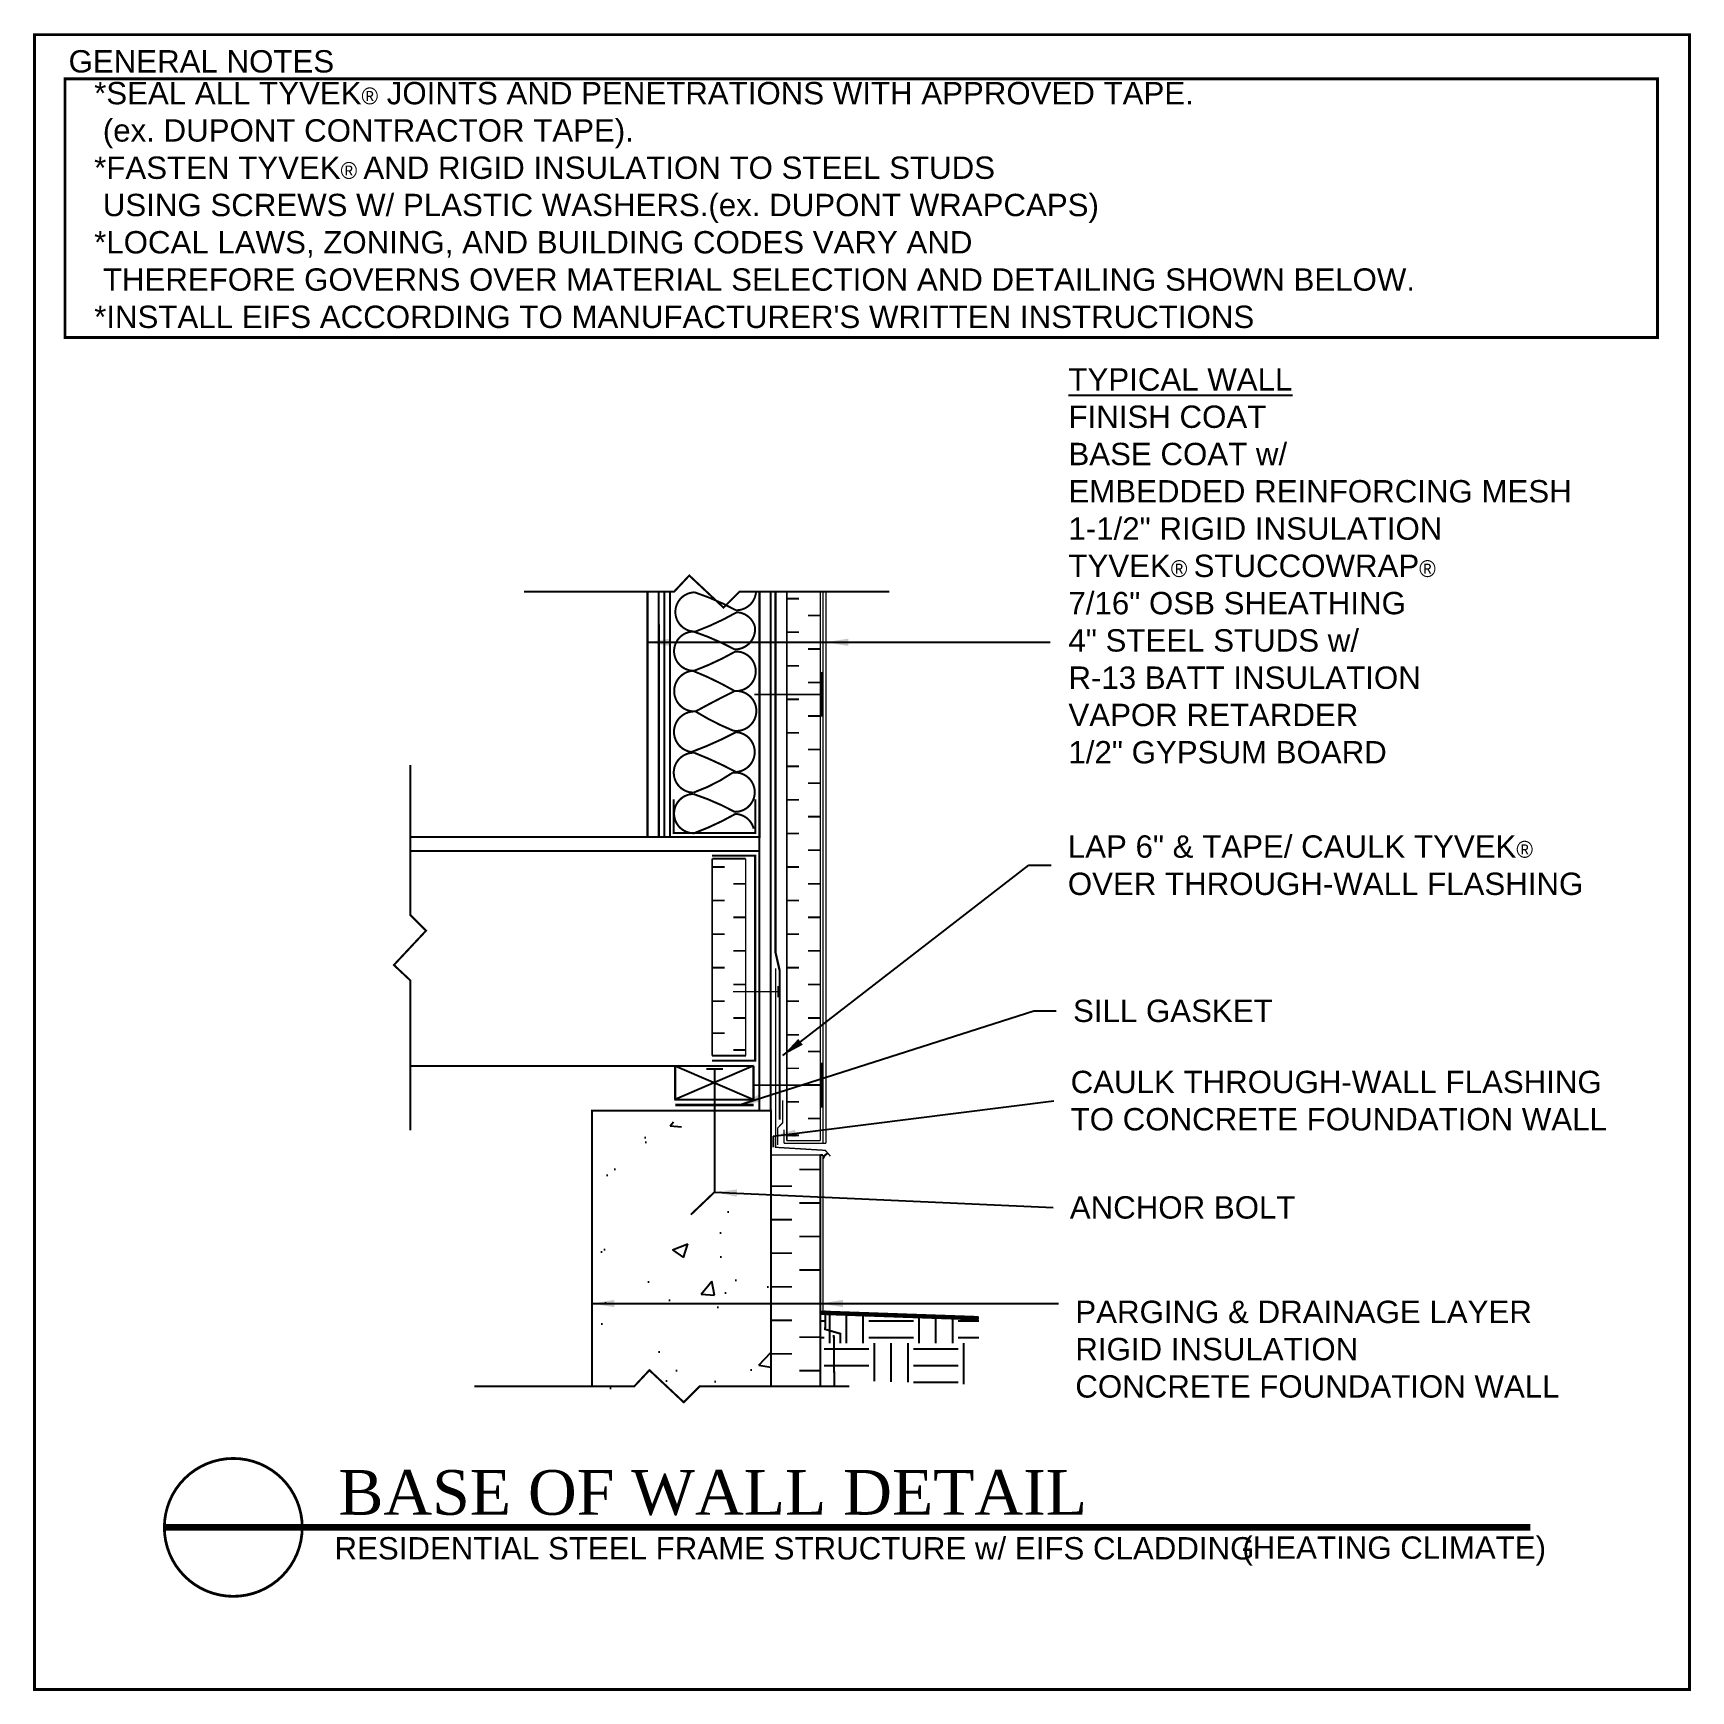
# Model space of a CAD drawing. Extents: x -11.8 to 62.3, y -353.4 to -279.3.
import ezdxf

# ---------------------------------------------------------------- set-up
doc = ezdxf.new("R2010")
doc.units = 0
doc.header["$MEASUREMENT"] = 0
doc.linetypes.add('CENTER', pattern=[2, 1.25, -0.25, 0.25, -0.25])
doc.linetypes.add('DASHED', pattern=[0.75, 0.5, -0.25])
doc.layers.get('0').update_dxf_attribs({"linetype": 'CONTINUOUS'})
for name, color, linetype in [('CLADDING', 7, 'CONTINUOUS'), ('DUPONTLOGO', 7, 'CONTINUOUS'), ('FASTENING', 1, 'CONTINUOUS'), ('FLASHING', 124, 'CONTINUOUS'), ('FOUNDATION', 8, 'CONTINUOUS'), ('HATCH', 7, 'CONTINUOUS'), ('INSULATION', 40, 'CONTINUOUS'), ('STRUCTURE', 7, 'CONTINUOUS'), ('TEXT', 7, 'CONTINUOUS'), ('TITLE', 7, 'CONTINUOUS'), ('TYVEK', 5, 'DASHED'), ('VAPOURBARRIER', 114, 'CENTER'), ('WINDOW', 7, 'CONTINUOUS')]:
    doc.layers.add(name, color=color, linetype=linetype)
doc.styles.add('DETAILS', font='sanss___.ttf', dxfattribs={"height": 1})
doc.styles.add('TITLE', font='TIMES.TTF', dxfattribs={"height": 2})
doc.linetypes.add('ZIGZAG', pattern='A,0.0001,-0.2,[131,ltypeshp.shx,S=0.2,R=0,X=-0.2,Y=0],-0.4,[131,ltypeshp.shx,S=0.2,R=180,X=0.2,Y=0],-0.2', length=0.8001)
doc.dimstyles.new('TYVEKDETAILS', dxfattribs={"dimtxt": 1.5, "dimasz": 1, "dimexe": 0.75, "dimexo": 0.75, "dimgap": 0.75, "dimtad": 0, "dimtih": 1, "dimtoh": 1, "dimdec": 4, "dimzin": 0, "dimtxsty": 'DETAILS', "dimcen": 0.0625, "dimazin": 3, "dimtfac": 1, "dimtdec": 4, "dimtofl": 0, "dimtmove": 0, "dimatfit": 3, "dimtolj": 1, "dimtzin": 0})

# ---------------------------------------------------------------- blocks, each defined once
blk = doc.blocks.new('A$C62347D60')
at = {"const_width": 0.125}
blk.add_lwpolyline([(0.062, 0.062), (74.062, 0.062), (74.062, 74.062), (0.062, 74.062)], close=True, dxfattribs=at)
blk.add_lwpolyline([(8.949, 10.392, -1), (8.949, 4.226, -1), (8.949, 10.392, -0.7496)], format="xyb", dxfattribs=at)
at = {"layer": 'TITLE', "const_width": 0.125}
blk.add_lwpolyline([(1.428, 72.084), (72.635, 72.084), (72.635, 60.518), (1.428, 60.518)], close=True, dxfattribs=at)
at = {"layer": 'TITLE', "insert": (1.583, 73.365), "char_height": 1, "width": 19.25, "attachment_point": 1, "style": 'DETAILS'}
blk.add_mtext('GENERAL NOTES', dxfattribs=at)
blk = doc.blocks.new('A$C472F4938')
at = {"layer": 'FLASHING', "const_width": 0.09}
blk.add_lwpolyline([(0.061, 1.47), (0.046, 0.63), (0.721, 0.435), (0.721, 0)], dxfattribs=at)
blk = doc.blocks.new('A$C7BC775E6')
at = {"layer": 'STRUCTURE'}
blk.add_blockref('A$C472F4938', (0, 0), dxfattribs=at)
blk = doc.blocks.new('A$C1E7B5B80')
at = {"layer": 'STRUCTURE'}
blk.add_blockref('A$C7BC775E6', (0, 0), dxfattribs=at)

msp = doc.modelspace()

# ---------------------------------------------------------------- hatches: boundary and pattern name
at = {"layer": 'FOUNDATION'}
h = msp.add_hatch(dxfattribs=at)
h.set_pattern_fill('AR-CONC', color=256, style=0)
h.set_pattern_definition([(50, (11.318, -261.068), (7.1726, -0.6275), [0.75, -8.25]), (355, (11.318, -261.068), (-1.3875, 7.5219), [0.6, -6.6]), (100.451, (11.916, -261.1205), (5.7851, 6.8944), [0.6374, -7.0114]), (46.184, (11.318, -259.068), (10.6724, -1.6552), [1.125, -12.375]), (96.636, (12.208, -259.206), (9.3466, 9.7412), [0.9561, -10.5171]), (351.184, (11.318, -259.068), (9.3466, 9.7412), [0.9, -9.9]), (21, (12.318, -259.568), (5.96907, -4.0262), [0.75, -8.25]), (326, (12.318, -259.568), (2.43315, 7.2515), [0.6, -6.6]), (71.451, (12.816, -259.904), (8.4022, 3.2253), [0.6374, -7.0114]), (37.5, (11.3183, -261.0682), (0.1216, 3.32894), [0, -6.52, 0, -6.7, 0, -6.625]), (7.5, (11.3183, -261.068), (2.6307, 3.94412), [0, -3.82, 0, -6.37, 0, -2.525]), (327.5, (9.0883, -261.0682), (5.33822, -0.22555), [0, -2.5, 0, -7.8, 0, -10.35]), (317.5, (8.0883, -261.068), (5.83186, 1.00105), [0, -3.25, 0, -5.18, 0, -7.35])])
h.paths.add_polyline_path([(13.145, -340.286), (21.145, -340.286), (21.145, -329.954), (17.145, -329.954), (17.145, -327.954), (13.145, -327.954)])
at = {"layer": 'HATCH'}
h = msp.add_hatch(dxfattribs=at)
h.set_pattern_fill('EARTH', color=256, scale=8, style=0)
h.set_pattern_definition([(0, (13.5206, -261.6007), (2, 2), [2, -2]), (0, (13.5206, -260.8507), (2, 2), [2, -2]), (0, (13.5206, -260.1007), (2, 2), [2, -2]), (90, (13.7706, -259.8507), (-2, 2), [2, -2]), (90, (14.5206, -259.8507), (-2, 2), [2, -2]), (90, (15.2706, -259.8507), (-2, 2), [2, -2])])
h.paths.add_polyline_path([(30.436, -336.734), (23.347, -336.487), (23.347, -339.46), (30.432, -339.707)])

# ---------------------------------------------------------------- linework, layer by layer
at = {"const_width": 0.09}
for points in [[(10.106, -304.252), (16.809, -304.252), (17.492, -303.522), (19.027, -304.959), (19.734, -304.252), (26.438, -304.252)], [(5.013, -328.326), (5.013, -321.623), (4.283, -320.94), (5.72, -319.405), (5.013, -318.698), (5.013, -311.994)], [(7.875, -339.786), (15.026, -339.786), (15.709, -339.056), (17.244, -340.493), (17.952, -339.786), (24.655, -339.786)]]:
    msp.add_lwpolyline(points, dxfattribs=at)
at = {"layer": 'CLADDING'}
for points, const_width in [([(23.475, -304.252), (23.475, -328.92)], 0.06), ([(23.6, -304.252), (23.6, -328.92)], 0.06), ([(21.725, -328.295), (21.725, -328.92)], 0.06), ([(23.6, -328.92), (21.725, -328.92)], 0.06), ([(23.35, -329.432), (23.475, -329.432)], 0.09), ([(23.475, -329.432), (23.475, -336.491)], 0.06)]:
    msp.add_lwpolyline(points, dxfattribs=dict(at, const_width=const_width))
at = {"layer": 'FASTENING'}
for points, const_width in [([(20.406, -308.839), (23.406, -308.839), (23.406, -307.839), (23.406, -309.839)], 0.08), ([(19.452, -322.132), (21.452, -322.132)], 0.06), ([(21.452, -321.882), (21.452, -322.382)], 0.06), ([(20.406, -326.313), (23.406, -326.313), (23.406, -325.313), (23.406, -327.313)], 0.08), ([(21.248, -329.091), (21.248, -328.591)], 0.09)]:
    msp.add_lwpolyline(points, dxfattribs=dict(at, const_width=const_width))
at = {"layer": 'FASTENING', "linetype": 'CENTER', "const_width": 0.09}
msp.add_lwpolyline([(18.248, -325.591), (18.998, -325.591), (18.623, -325.591), (18.623, -331.091), (17.564, -332.1)], dxfattribs=at)
at = {"layer": 'FASTENING', "color": 112, "const_width": 0.06}
msp.add_lwpolyline([(21.674, -326.987), (21.674, -327.987), (21.45, -328.224), (21.45, -328.987)], dxfattribs=at)
at = {"layer": 'FASTENING', "const_width": 0.09}
msp.add_lwpolyline([(23.689, -329.358, 0.232499), (23.475, -329.607, -2.066962)], format="xyb", dxfattribs=at)
at = {"layer": 'FASTENING', "linetype": 'ZIGZAG', "const_width": 0.09}
msp.add_lwpolyline([(23.955, -337.484), (23.977, -339.786)], dxfattribs=at)
at = {"layer": 'FLASHING'}
for points, const_width in [([(21.348, -321.091), (21.348, -329.091), (23.574, -329.227), (23.803, -329.489)], 0.06), ([(20.367, -327.201), (16.867, -327.201)], 0.125)]:
    msp.add_lwpolyline(points, dxfattribs=dict(at, const_width=const_width))
at = {"layer": 'HATCH'}
for p, q in [((16.867, -325.454), (20.367, -326.954)), ((20.367, -325.454), (16.867, -326.954)), ((23.35, -336.487), (30.436, -336.734))]:
    msp.add_line(p, q, dxfattribs=at)
at = {"layer": 'HATCH', "const_width": 0.2}
msp.add_lwpolyline([(23.35, -336.487), (30.436, -336.734)], dxfattribs=at)
at = {"layer": 'INSULATION', "color": 140}
msp.add_line((20.018, -324.994), (18.518, -324.994), dxfattribs=at)
at = {"layer": 'INSULATION'}
for points, const_width in [([(20.476, -304.252, -0.400219), (19.583, -305.075, 0.044094), (17.737, -304.275, 1.007041), (17.768, -306.028, 0.04039), (19.614, -305.167, -0.331666), (20.43, -305.824)], 0.0875), ([(20.43, -305.824, -0.445449), (19.525, -306.828, 0.044094), (17.679, -306.028, 1.007041), (17.71, -307.781, 0.04039), (19.556, -306.92, -1.044572), (19.525, -308.688, 0.036839), (17.648, -307.781, 0.978351), (17.771, -309.602, -0.011745), (19.525, -308.688, -1.122527), (19.463, -310.463, -0.042055), (17.771, -309.602, 0.955215), (17.587, -311.416, 0.033771), (19.586, -310.524, -0.932497), (19.586, -312.308, 0.02843), (17.71, -311.447, 1.006035), (17.679, -313.23, 0.065918), (19.433, -312.339, -1.071863), (19.525, -314.091, 0.044094), (17.679, -313.292, 1.007041), (17.71, -315.045, 0.04039), (19.556, -314.184, -0.331666), (20.372, -314.841)], 0.09)]:
    msp.add_lwpolyline(points, format="xyb", dxfattribs=dict(at, const_width=const_width))
at = {"layer": 'INSULATION', "color": 202}
for points, const_width in [([(21.85, -304.252), (21.85, -328.795)], 0.08), ([(22.4, -304.557), (21.85, -304.557)], 0.08), ([(23.35, -304.252), (23.35, -328.795)], 0.06), ([(23.35, -305.307), (22.8, -305.307)], 0.08), ([(22.4, -306.057), (21.85, -306.057)], 0.08), ([(23.35, -306.807), (22.8, -306.807)], 0.08), ([(22.4, -307.557), (21.85, -307.557)], 0.08), ([(23.35, -308.307), (22.8, -308.307)], 0.08), ([(22.4, -309.057), (21.85, -309.057)], 0.08), ([(23.35, -309.807), (22.8, -309.807)], 0.08), ([(23.35, -309.807), (22.8, -309.807)], 0.08), ([(22.4, -310.557), (21.85, -310.557)], 0.08), ([(23.35, -311.307), (22.8, -311.307)], 0.08), ([(22.4, -312.057), (21.85, -312.057)], 0.08), ([(23.35, -312.807), (22.8, -312.807)], 0.08), ([(22.4, -313.557), (21.85, -313.557)], 0.08), ([(23.35, -314.307), (22.8, -314.307)], 0.08), ([(22.4, -315.057), (21.85, -315.057)], 0.08), ([(23.35, -315.807), (22.8, -315.807)], 0.08), ([(23.35, -315.807), (22.8, -315.807)], 0.08), ([(18.518, -316.181), (20.018, -316.181)], 0.09), ([(18.518, -316.181), (18.518, -324.994)], 0.08), ([(20.018, -316.181), (20.018, -324.994)], 0.06), ([(19.068, -316.557), (18.518, -316.557)], 0.08), ([(22.4, -316.557), (21.85, -316.557)], 0.08), ([(20.018, -317.307), (19.468, -317.307)], 0.08), ([(23.35, -317.307), (22.8, -317.307)], 0.08), ([(19.068, -318.057), (18.518, -318.057)], 0.08), ([(22.4, -318.057), (21.85, -318.057)], 0.08), ([(20.018, -318.807), (19.468, -318.807)], 0.08), ([(23.35, -318.807), (22.8, -318.807)], 0.08), ([(19.068, -319.557), (18.518, -319.557)], 0.08), ([(22.4, -319.557), (21.85, -319.557)], 0.08), ([(20.018, -320.307), (19.468, -320.307)], 0.08), ([(23.35, -320.307), (22.8, -320.307)], 0.08), ([(19.068, -321.057), (18.518, -321.057)], 0.08), ([(22.4, -321.057), (21.85, -321.057)], 0.08), ([(20.018, -321.807), (19.468, -321.807)], 0.08), ([(23.35, -321.807), (22.8, -321.807)], 0.08), ([(23.35, -321.807), (22.8, -321.807)], 0.08), ([(19.068, -322.557), (18.518, -322.557)], 0.08), ([(22.4, -322.557), (21.85, -322.557)], 0.08), ([(20.018, -323.307), (19.468, -323.307)], 0.08), ([(23.35, -323.307), (22.8, -323.307)], 0.08), ([(19.068, -323.988), (18.518, -323.988)], 0.08), ([(22.4, -324.057), (21.85, -324.057)], 0.08), ([(18.518, -324.994), (20.018, -324.994)], 0.09), ([(20.018, -324.738), (19.468, -324.738)], 0.08), ([(23.35, -324.807), (22.8, -324.807)], 0.08), ([(22.4, -325.557), (21.85, -325.557)], 0.06), ([(22.4, -327.057), (21.85, -327.057)], 0.08), ([(23.35, -327.807), (22.8, -327.807)], 0.08), ([(22.4, -328.557), (21.85, -328.557)], 0.08), ([(23.35, -328.795), (21.85, -328.795)], 0.06), ([(23.35, -329.432), (21.145, -329.432)], 0.06), ([(23.35, -329.432), (23.35, -339.786)], 0.09), ([(23.344, -330.079), (22.41, -330.079)], 0.08), ([(22.078, -330.829), (21.145, -330.829)], 0.08), ([(23.344, -331.579), (22.41, -331.579)], 0.08), ([(22.078, -332.329), (21.145, -332.329)], 0.08), ([(23.344, -333.079), (22.41, -333.079)], 0.08), ([(22.078, -333.829), (21.145, -333.829)], 0.08), ([(23.344, -334.579), (22.41, -334.579)], 0.08), ([(22.078, -335.329), (21.145, -335.329)], 0.08), ([(23.344, -336.079), (22.41, -336.079)], 0.08), ([(22.078, -336.829), (21.145, -336.829)], 0.08), ([(23.344, -337.579), (22.41, -337.579)], 0.08), ([(22.078, -338.329), (21.145, -338.329)], 0.08), ([(23.344, -339.079), (22.41, -339.079)], 0.08)]:
    msp.add_lwpolyline(points, dxfattribs=dict(at, const_width=const_width))
at = {"layer": 'INSULATION', "color": 140, "const_width": 0.08}
for points in [[(20.018, -321.807), (19.468, -321.807)], [(23.35, -326.307), (22.8, -326.307)]]:
    msp.add_lwpolyline(points, dxfattribs=at)
at = {"layer": 'STRUCTURE'}
for p, q in [((16.128, -305.716), (16.128, -315.217)), ((16.628, -305.716), (16.628, -315.217)), ((17.128, -315.217), (16.628, -315.217)), ((16.867, -326.954), (16.867, -325.454)), ((20.367, -326.954), (20.367, -325.454))]:
    msp.add_line(p, q, dxfattribs=at)
for points, const_width in [([(16.128, -305.716), (16.128, -315.217), (15.628, -315.217), (15.628, -304.252)], 0.1), ([(16.128, -304.252), (16.128, -315.217)], 0.09), ([(16.628, -304.252), (16.628, -315.217), (20.628, -315.217), (20.628, -304.252)], 0.1), ([(20.628, -327.432), (20.628, -304.252)], 0.09), ([(21.128, -327.454), (21.128, -304.252)], 0.09), ([(16.792, -313.537), (16.792, -315.037), (20.442, -315.037), (20.442, -313.537)], 0.09), ([(5.013, -315.217), (20.628, -315.217), (20.628, -315.842), (5.013, -315.842)], 0.09), ([(18.512, -316.056), (20.438, -316.056), (20.438, -325.215), (18.512, -325.215)], 0.09), ([(20.367, -325.454), (5.013, -325.454)], 0.09), ([(16.867, -325.454), (16.867, -326.954), (20.367, -326.954), (20.367, -325.454)], 0.09), ([(13.145, -339.786), (13.145, -327.454), (18.405, -327.454)], 0.09), ([(18.405, -327.454), (21.145, -327.454), (21.145, -329.432)], 0.09), ([(21.145, -329.432), (21.145, -339.786)], 0.09)]:
    msp.add_lwpolyline(points, dxfattribs=dict(at, const_width=const_width))
at = {"layer": 'TITLE', "const_width": 0.3}
msp.add_lwpolyline([(-5.981, -346.087), (55.105, -346.087)], dxfattribs=at)
at = {"layer": 'TYVEK', "const_width": 0.1}
msp.add_lwpolyline([(21.348, -304.252), (21.348, -320.376), (21.534, -321.189), (21.534, -327.857)], dxfattribs=at)
at = {"layer": 'VAPOURBARRIER', "linetype": 'CENTER', "const_width": 0.09}
msp.add_lwpolyline([(16.378, -304.252), (16.378, -315.217)], dxfattribs=at)

# ---------------------------------------------------------------- block references
at = {"layer": 'DUPONTLOGO', "color": 182}
msp.add_blockref('A$C1E7B5B80', (23.521, -337.858), dxfattribs=at)
at = {"layer": 'WINDOW'}
msp.add_blockref('A$C62347D60', (-11.847, -353.396), dxfattribs=at)

# ---------------------------------------------------------------- texts
at = {"layer": 'TEXT', "insert": (-9.12, -281.453), "char_height": 1, "width": 69.25, "attachment_point": 1, "style": 'DETAILS'}
msp.add_mtext("*SEAL ALL TYVEK{\\fSymbol|b0|i0|c2|p18;\\H0.75x;â} JOINTS AND PENETRATIONS WITH APPROVED TAPE.\\P (ex. DUPONT CONTRACTOR TAPE).\\P{\\fSansSerif|b0|i0|c2|p0;*FASTEN TYVEK\\fSymbol|b0|i0|c2|p16;\\H0.75x;â \\fSansSerif|b0|i0|c2|p0;\\H1.333x;AND RIGID INSULATION TO STEEL STUDS \\P USING SCREWS W/ PLASTIC WASHERS.}(ex. DUPONT WRAPCAPS)\\P*LOCAL LAWS, ZONING, AND BUILDING CODES VARY AND \\P THEREFORE GOVERNS OVER MATERIAL SELECTION AND DETAILING SHOWN BELOW.\\P{\\fSansSerif|b0|i0|c2|p0;*INSTALL EIFS ACCORDING TO MANUFACTURER'S WRITTEN INSTRUCTIONS}", dxfattribs=at)
at = {"layer": 'TEXT', "char_height": 1, "attachment_point": 4, "style": 'DETAILS'}
for s, insert in [('\\LTYPICAL WALL\\P\\lFINISH COAT\\PBASE COAT w/ \\PEMBEDDED REINFORCING MESH\\P1-1/2" RIGID INSULATION\\PTYVEK\\fSymbol|b0|i0|c2|p18;\\H0.75;â \\fSansSerif|b0|i0|c2|p2;\\H1;STUCCOWRAP\\fSymbol|b0|i0|c2|p18;\\H0.75;â\\P\\fSansSerif|b0|i0|c2|p2;\\H1;7/16" OSB SHEATHING\\P4" STEEL STUDS w/\\PR-13 BATT INSULATION\\PVAPOR RETARDER\\P1/2" GYPSUM BOARD', (34.446, -303.097)), ('\\fSansSerif|b0|i0|c2|p0;LAP 6" & TAPE/ CAULK TYVEK\\fSymbol|b0|i0|c2|p16;\\H0.75;â\\fSansSerif|b0|i0|c2|p0;\\H1; \\POVER THROUGH-WALL FLASHING', (34.419, -316.482)), ('\\A1;SILL GASKET', (34.651, -322.995)), ('CAULK THROUGH-WALL FLASHING\\PTO CONCRETE FOUNDATION WALL', (34.545, -327.009)), ('\\A1;ANCHOR BOLT', (34.508, -331.786)), ('PARGING & DRAINAGE LAYER\\PRIGID INSULATION\\PCONCRETE FOUNDATION WALL', (34.754, -338.123))]:
    msp.add_mtext(s, dxfattribs=dict(at, insert=insert))
at = {"layer": 'TITLE', "attachment_point": 4}
for s, insert, char_height, width, style in [('BASE OF WALL DETAIL', (1.801, -344.545), 2, 54.4375, 'TITLE'), ('RESIDENTIAL STEEL FRAME STRUCTURE w/ EIFS CLADDING ', (1.628, -347.029), 1, 54.4375, 'DETAILS'), ('(HEATING CLIMATE)', (42.222, -347.142), 1, 14.74941, 'DETAILS')]:
    msp.add_mtext(s, dxfattribs=dict(at, insert=insert, char_height=char_height, width=width, style=style))

# ---------------------------------------------------------------- leaders
at = {"layer": 'TEXT'}
for points in [[(15.628, -306.508), (33.486, -306.508)], [(23.6, -306.508), (33.633, -306.508)], [(13.145, -336.077), (34.004, -336.077)]]:
    msp.add_leader(points, dimstyle='TYVEKDETAILS', dxfattribs=at)
at = {"layer": 'TEXT', "annotation_type": 0, "has_hookline": 1, "hookline_direction": 0}
for points, text_width in [([(21.674, -324.987), (32.669, -316.482), (33.669, -316.482)], 22.491), ([(19.69, -327.201), (32.901, -322.995), (33.901, -322.995)], 8.678), ([(21.248, -328.591), (33.795, -327.009)], 23.49), ([(18.623, -331.091), (33.758, -331.786)], 9.86), ([(23.367, -336.077), (34.004, -336.077)], 21.166)]:
    msp.add_leader(points, dimstyle='TYVEKDETAILS', dxfattribs=dict(at, text_width=text_width))

doc.saveas('drawing.dxf')
